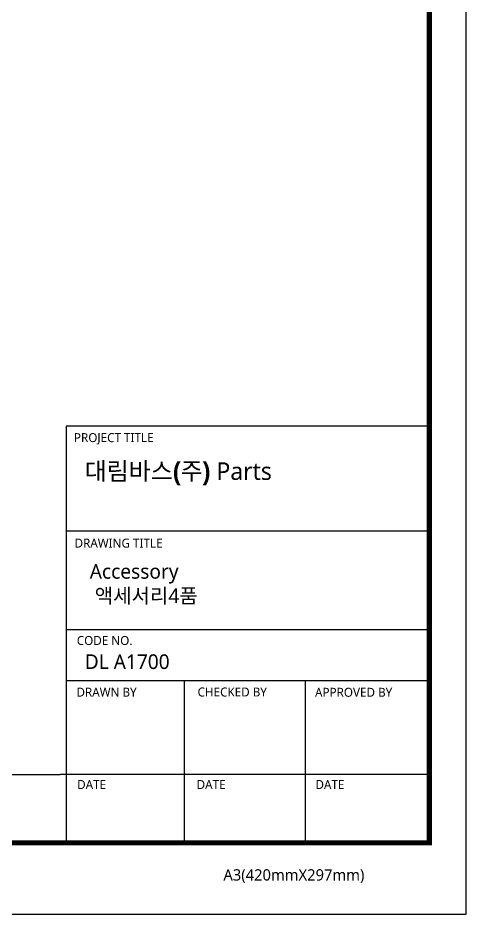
# Model space of a CAD drawing. Extents: x 16296675745 to 16296677481, y -37409619395 to -37409618123.
# Drawn here: x 16296677139 to 16296677481, y -37409619395 to -37409618710 of the extents above; entities that cross this region are included whole.
import ezdxf

# ---------------------------------------------------------------- set-up
doc = ezdxf.new("R2010")
doc.units = 0
doc.header["$LTSCALE"] = 10
doc.header["$MEASUREMENT"] = 0
doc.layers.get('0').update_dxf_attribs({"linetype": 'CONTINUOUS'})
doc.styles.add('Daelim Dimension', font='')
doc.styles.get('Daelim Dimension').set_extended_font_data('NanumGothic')

msp = doc.modelspace()

# ---------------------------------------------------------------- linework, layer by layer
at = {"color": 5, "ltscale": 40}
for p, q in [((16296677452.94759, -37409619022.374107), (16296677175.499319, -37409619022.374107)), ((16296677452.94759, -37409619102.568787), (16296677175.499319, -37409619102.568787)), ((16296677452.94759, -37409619102.568787), (16296677175.499319, -37409619102.568787)), ((16296677452.94759, -37409619178.007973), (16296677175.499319, -37409619178.007973)), ((16296677452.94759, -37409619178.007973), (16296677175.499319, -37409619178.007973)), ((16296677452.94759, -37409619216.916382), (16296677175.499319, -37409619216.916382)), ((16296677452.94759, -37409619216.916382), (16296677175.499319, -37409619216.916382)), ((16296677265.61693, -37409619216.916382), (16296677265.61693, -37409619340.774986)), ((16296677358.10372, -37409619216.916382), (16296677358.10372, -37409619340.774986)), ((16296677452.94759, -37409619288.464752), (16296677171.113859, -37409619288.464752)), ((16296677452.94759, -37409619288.464752), (16296677177.660919, -37409619288.464752)), ((16296677452.94759, -37409619340.774986), (16296677215.173691, -37409619340.774986))]:
    msp.add_line(p, q, dxfattribs=at)
at = {"color": 5, "ltscale": 0.5}
msp.add_line((16296677175.499319, -37409619022.374107), (16296677175.499319, -37409619342.453247), dxfattribs=at)
at = {"color": 5}
msp.add_line((16296675772.947269, -37409619288.663177), (16296677170.780029, -37409619288.663177), dxfattribs=at)
at = {"ltscale": 0.5}
msp.add_lwpolyline([(16296675745.032089, -37409619395.241547), (16296677481.032089, -37409619395.241547), (16296677481.032089, -37409618123.241547), (16296675745.032089, -37409618123.241547)], close=True, dxfattribs=at)
at = {"color": 5, "linetype": 'ByBlock', "lineweight": 200, "const_width": 4}
msp.add_lwpolyline([(16296675772.947269, -37409619340.775627), (16296677452.947269, -37409619340.775627), (16296677452.947269, -37409618152.775627), (16296675772.947269, -37409618152.775627)], close=True, dxfattribs=at)

# ---------------------------------------------------------------- texts
at = {"color": 5, "ltscale": 40, "style": 'Daelim Dimension'}
for s, height, p in [('PROJECT TITLE', 6.85069672, (16296677181.37281, -37409619034.450073)), ('DRAWING TITLE', 6.85069672, (16296677181.81204, -37409619115.079102)), ('CODE NO.', 6.8506967, (16296677183.53002, -37409619189.53772)), ('DRAWN BY', 6.8506967, (16296677183.26136, -37409619229.026756)), ('CHECKED BY', 6.8506967, (16296677275.821831, -37409619228.905273)), ('APPROVED BY', 6.85069672, (16296677365.59086, -37409619229.126556)), ('DATE', 6.8506967, (16296677183.79645, -37409619299.634773)), ('DATE', 6.8506967, (16296677275.09333, -37409619299.634773)), ('DATE', 6.8506967, (16296677365.90589, -37409619299.634773)), ('A3(420mmX297mm)', 8.64632354, (16296677295.5741, -37409619369.617523))]:
    msp.add_text(s, height=height, dxfattribs=at).set_placement(p)
at = {"attachment_point": 1, "style": 'Daelim Dimension'}
for s, insert, char_height, width in [('{\\fPretendard Variable SemiBold|b0|i0|c129|p2;\\C7;대림바스(주)} Parts', (16296677189.521391, -37409619049.9216), 13.42933544, 215.83980835), (' Accessory\\P  액세서리4품', (16296677189.639879, -37409619127.645447), 11.2109962, 188.66960159), ('DL A1700', (16296677189.639879, -37409619196.689209), 11.2109962, 188.66960159)]:
    msp.add_mtext(s, dxfattribs=dict(at, insert=insert, char_height=char_height, width=width))

doc.saveas('drawing.dxf')
